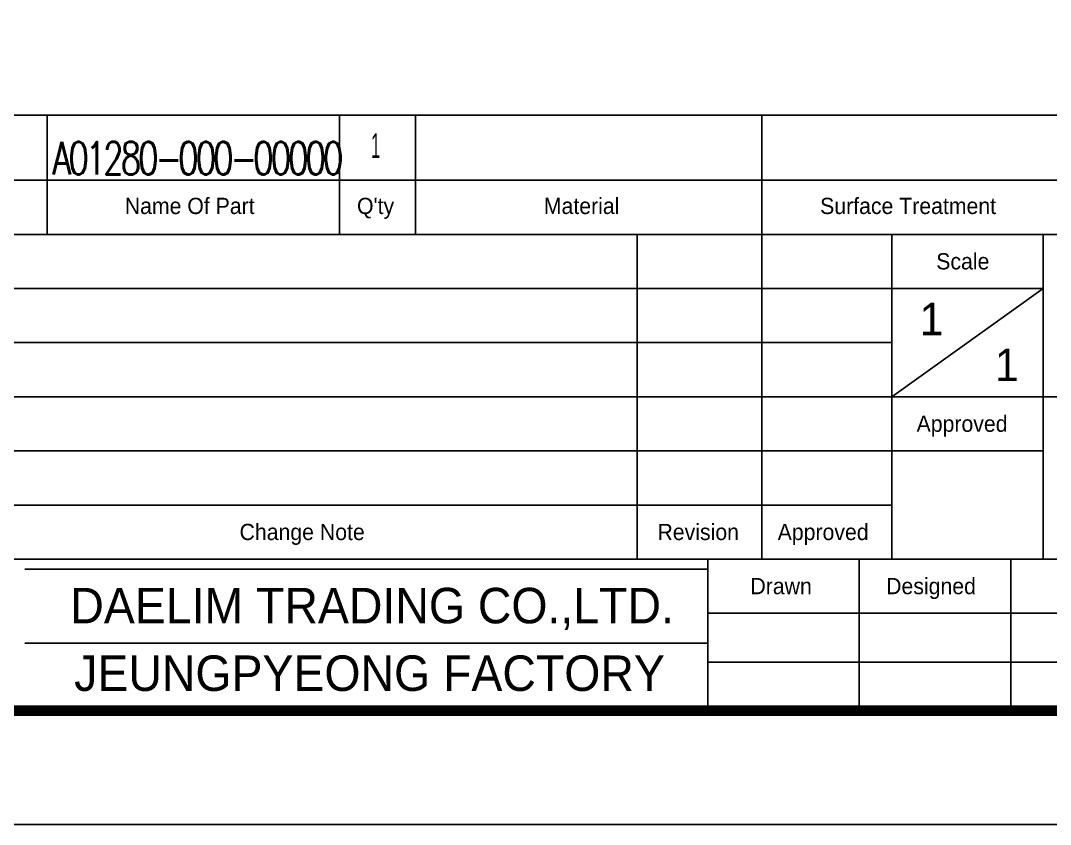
# Model space of a CAD drawing. Header units: millimetres. Extents: x 28 to 2425, y 8 to 1657.
# Drawn here: x 1460 to 1987, y 8 to 421 of the extents above; entities that cross this region are included whole.
import ezdxf
from ezdxf.enums import TextEntityAlignment as Align

# ---------------------------------------------------------------- set-up
doc = ezdxf.new("R2010")
doc.units = ezdxf.units.MM
doc.layers.add('1', color=7, linetype='CONTINUOUS')
doc.layers.add('1LINE', color=7, linetype='CONTINUOUS')
doc.styles.add('DEFAULT', font='simplex.shx')
doc.styles.add('hangul2', font='')
doc.styles.get('hangul2').set_extended_font_data('Gulim')

msp = doc.modelspace()

# ---------------------------------------------------------------- linework, layer by layer
at = {"layer": '1LINE', "color": 3}
for p, q in [((1356.6, 372.01), (2333.52, 372.01)), ((1473.16, 372.01), (1473.16, 310.96)), ((1623.03, 372.01), (1623.03, 310.96)), ((1661.89, 372.01), (1661.89, 310.96)), ((1839.51, 372.01), (1839.51, 310.96)), ((1356.6, 338.71), (2333.52, 338.71)), ((1356.6, 310.96), (2333.52, 310.96)), ((1775.68, 310.96), (1775.68, 144.43)), ((1839.51, 310.96), (1839.51, 144.43)), ((1906.12, 310.96), (1906.12, 144.43)), ((1983.83, 310.96), (1983.83, 144.43)), ((1356.6, 283.2), (1983.83, 283.2)), ((1983.83, 283.2), (1906.12, 227.7)), ((1356.6, 255.45), (1906.12, 255.45)), ((1356.6, 227.7), (2333.52, 227.7)), ((1356.6, 199.94), (1983.83, 199.94)), ((1356.6, 172.19), (1906.12, 172.19)), ((1356.6, 144.43), (2333.52, 144.43)), ((1811.76, 144.43), (1811.76, 66.72)), ((1889.47, 144.43), (1889.47, 66.72)), ((1967.18, 144.43), (1967.18, 66.72)), ((1811.76, 116.68), (2122.6, 116.68)), ((1811.76, 91.7), (2122.6, 91.7))]:
    msp.add_line(p, q, dxfattribs=at)
at = {"layer": '1LINE', "color": 4}
for p, q in [((1461.71, 139.34), (1811.76, 139.34)), ((1461.71, 101.33), (1811.76, 101.33))]:
    msp.add_line(p, q, dxfattribs=at)
msp.add_lwpolyline([(93.81, 8.44), (2425.11, 8.44), (2425.11, 1657), (93.81, 1657)], close=True, dxfattribs=at)
at = {"layer": '1LINE', "const_width": 5.55}
msp.add_lwpolyline([(185.4, 66.72), (2333.52, 66.72), (2333.52, 1598.72), (185.4, 1598.72)], close=True, dxfattribs=at)

# ---------------------------------------------------------------- texts
at = {"layer": '1', "color": 3, "linetype": 'Continuous', "insert": (1475.91, 341.73), "char_height": 16.6302, "attachment_point": 7, "line_spacing_factor": 0.903614, "style": 'DEFAULT'}
msp.add_mtext('{\\W0.738;\\T0.75;A01280-000-00000}', dxfattribs=at)
at = {"layer": '1LINE', "color": 2, "style": 'hangul2', "width": 0.509715}
msp.add_text('1', height=12.77, dxfattribs=at).set_placement((1639.17, 350.07))
at = {"layer": '1LINE', "color": 4, "style": 'hangul2'}
for s, p in [('DAELIM TRADING CO.,LTD.', (1639.73, 119.08)), ('JEUNGPYEONG FACTORY', (1638.4, 85.98))]:
    msp.add_text(s, height=18.1936, dxfattribs=at).set_placement(p, align=Align.MIDDLE)
at = {"layer": '1LINE', "color": 4, "attachment_point": 1, "style": 'hangul2'}
for s, insert, char_height, width in [('Name Of Part', (1512.92, 329.72), 8.3261, 102.0649), ("Q'ty", (1632, 329.72), 8.326, 71.1463), ('Material', (1727.78, 329.72), 8.326, 71.1463), ('Surface Treatment', (1869.42, 329.72), 8.3261, 116.5777), ('Scale', (1928.95, 301.32), 8.326, 36.2031), ('Approved', (1918.87, 218.06), 8.326, 9.4832), ('Change Note', (1571.77, 162.55), 8.3261, 81.3127), ('Revision', (1786.03, 162.55), 8.326, 46.1351), ('Approved', (1847.65, 162.55), 8.326, 9.4832), ('Drawn', (1833.68, 134.8), 8.326, 9.4832), ('Designed', (1903.26, 134.8), 8.326, 9.4832)]:
    msp.add_mtext(s, dxfattribs=dict(at, insert=insert, char_height=char_height, width=width))
at = {"layer": '1LINE', "color": 2, "char_height": 16.65, "width": 9.4832, "attachment_point": 1, "style": 'hangul2'}
for insert in [(1920.48, 275.88), (1959.05, 252.39)]:
    msp.add_mtext('1', dxfattribs=dict(at, insert=insert))

doc.saveas('drawing.dxf')
